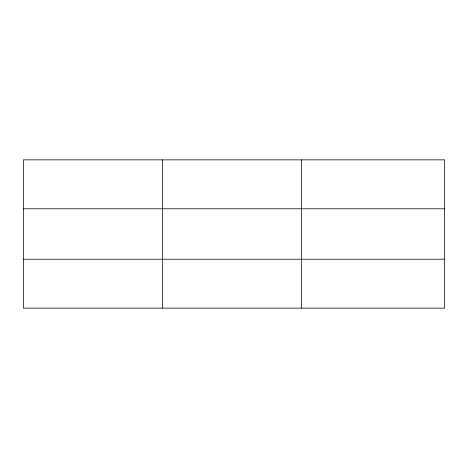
<?xml version="1.0" encoding="UTF-8"?>
<svg xmlns="http://www.w3.org/2000/svg" width="468" height="468" viewBox="0 0 468 468"><rect width="100%" height="100%" fill="white"/><g stroke="black" fill="none" stroke-linecap="round" stroke-linejoin="round"><path stroke-width="0.7" d="M162.396 159.857L162.396 308.143M301.392 159.857L301.392 308.143M444.6 259.208L444.6 308.143L23.4 308.143L23.4 159.857L444.6 159.857L444.6 259.208L23.4 259.208M23.4 208.792L444.6 208.792"/></g></svg>
